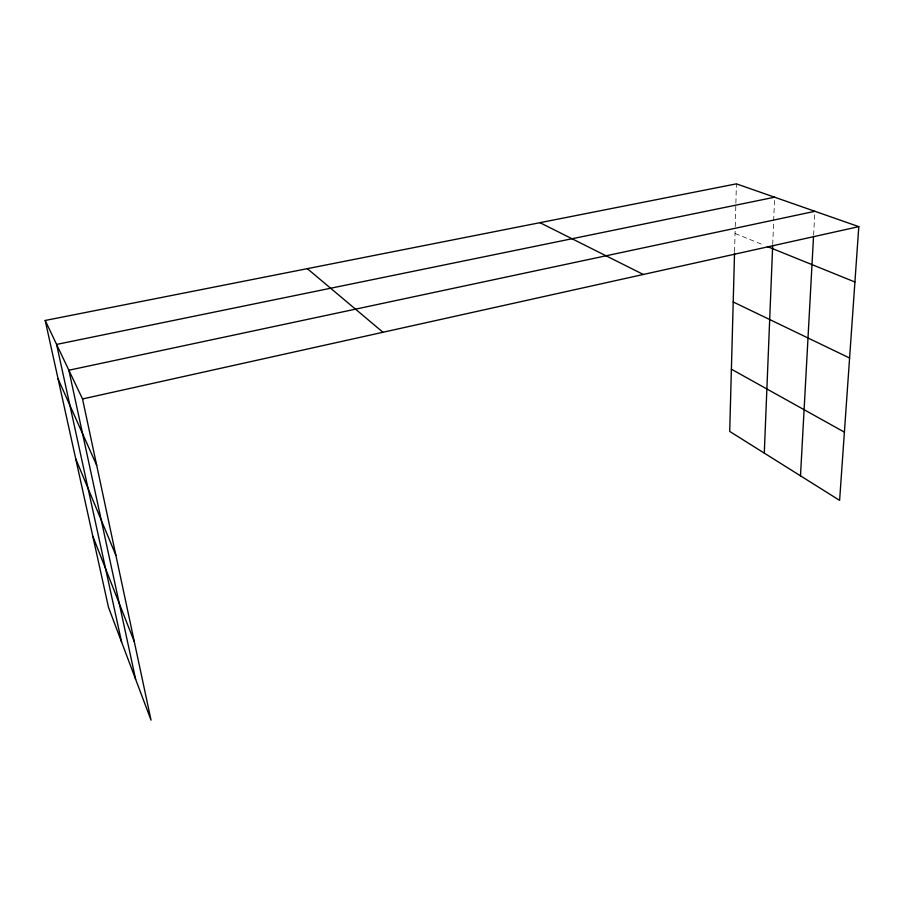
<?xml version="1.0" encoding="UTF-8"?>
<svg xmlns="http://www.w3.org/2000/svg" width="904" height="904" viewBox="0 0 904 904"><rect width="100%" height="100%" fill="white"/><g stroke="black" fill="none" stroke-linecap="round" stroke-linejoin="round"><path stroke-width="0.68" stroke-dasharray="4.52 3.39" d="M734.579 251.64L735.212 227.955M735.257 226.576L735.845 204.53M735.89 203.151L736.41 183.851M772.717 244.475L774.558 198.597M813.611 235.153L814.764 214.112M735.065 233.469L763.496 244.984"/><path stroke-width="1.36" d="M734.534 253.041L729.709 431.434L839.613 500.364L858.8 226.644L736.41 183.851L45.2 320.468L108.491 607.296L151.036 720.149L82.535 398.958L45.2 320.468M764.287 453.13L772.66 245.865M800.492 475.832L813.532 236.554M82.535 398.958L858.8 226.644M814.911 211.299L68.862 370.222L135.634 679.288M774.615 197.208L56.59 344.424L121.633 642.168M767.372 246.555L854.924 282.003M733.212 301.97L849.59 358.018M539.948 222.678L643.332 274.477M731.392 369.205L844.392 432.146M307.337 268.657L382.98 332.265M58.093 378.889L96.683 465.3M75.721 458.769L115.859 555.237M92.829 536.287L134.3 641.693"/></g></svg>
